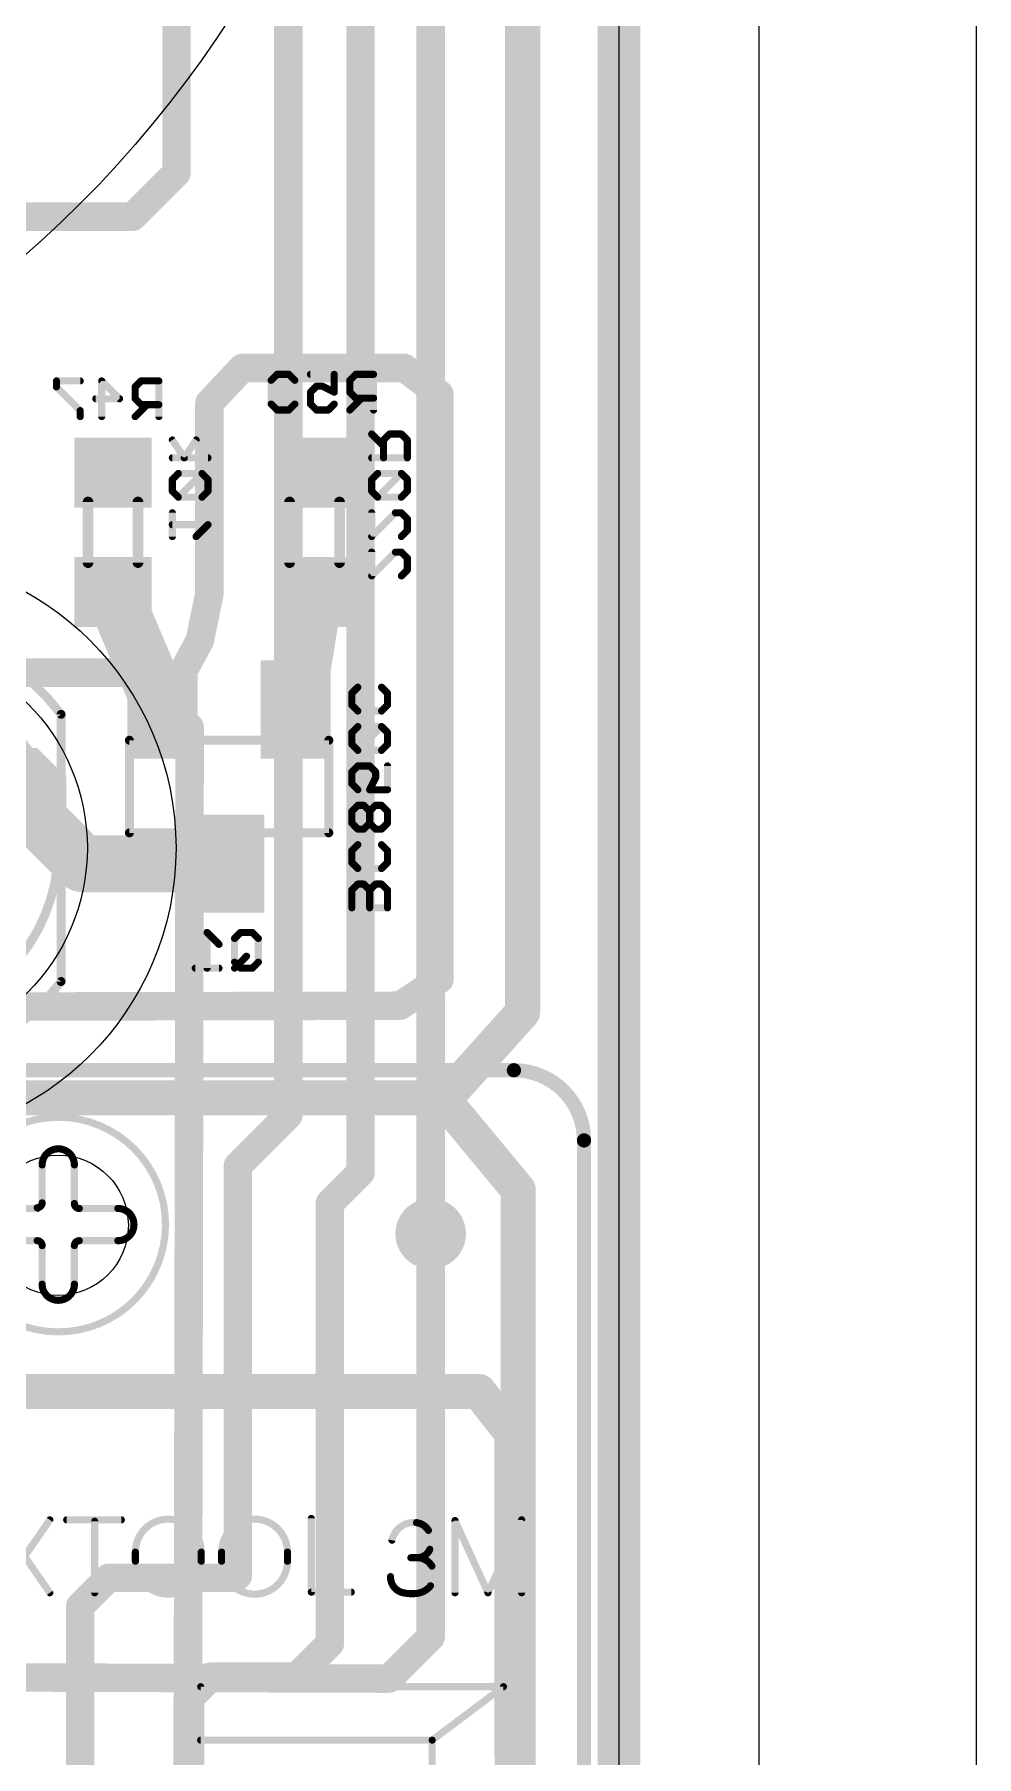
# Model space of a CAD drawing. Header units: inches. Extents: x -5 to 142, y -3 to 122.
# Drawn here: x 128.66 to 142.1, y 60.55 to 85.1 of the extents above; entities that cross this region are included whole.
import ezdxf

# ---------------------------------------------------------------- set-up
doc = ezdxf.new("R2010")
doc.units = ezdxf.units.IN
doc.header["$MEASUREMENT"] = 0
for name, color, linetype in [('1', 22, 'Continuous'), ('15', 22, 'Continuous'), ('16', 175, 'Continuous'), ('17', 82, 'Continuous'), ('18', 82, 'Continuous'), ('2', 175, 'Continuous'), ('20', 7, 'Continuous'), ('21', 253, 'Continuous'), ('22', 253, 'Continuous'), ('26', 253, 'Continuous'), ('28', 253, 'Continuous'), ('51', 253, 'Continuous'), ('52', 253, 'Continuous')]:
    doc.layers.add(name, color=color, linetype=linetype)

# ---------------------------------------------------------------- blocks, each defined once
blk = doc.blocks.new('OCTAGONP')
at = {"const_width": 0.5}
blk.add_lwpolyline([(-0.25, -0.1036), (-0.25, 0.1036), (-0.1036, 0.25), (0.1036, 0.25), (0.25, 0.1036), (0.25, -0.1036), (0.1036, -0.25), (-0.1036, -0.25), (-0.25, -0.1036), (-0.25, 0.1036)], dxfattribs=at)
blk = doc.blocks.new('ROUNDP')
at = {"const_width": 0.5}
blk.add_lwpolyline([(0, -0.25, 1), (0, 0.25, 1), (0, -0.25)], format="xyb", dxfattribs=at)
blk = doc.blocks.new('RECT')
blk.add_solid([(-0.5, -0.5), (0.5, -0.5), (-0.5, 0.5), (0.5, 0.5)])
blk = doc.blocks.new('ROUNDV')
at = {"const_width": 0.5}
blk.add_lwpolyline([(0, -0.25, 1), (0, 0.25, 1), (0, -0.25)], format="xyb", dxfattribs=at)

msp = doc.modelspace()

# ---------------------------------------------------------------- linework, layer by layer
for points in [[(-3.1, -3.1), (142.1, -3.1), (142.1, 118.1), (-3.1, 118.1)], [(0, 0), (139, 0), (139, 115), (0, 115)], [(137, 106.5), (128, 106.5), (128, 85.5), (109.5, 85.5), (109.5, 80.5), (2, 80.5), (2, 34.5), (127, 34.5), (127, 9.5), (137, 9.5), (137, 34.5), (137, 80.5), (137, 85.5)]]:
    msp.add_lwpolyline(points, close=True)
for centre, radius in [((118, 94), 16), ((126.5, 73.5), 4.18), ((126.5, 73.5), 2.915)]:
    msp.add_circle(centre, radius)
at = {"layer": '1'}
for points, const_width in [([(137, 106.5), (137, 9.5)], 0.4064), ([(135.625, 71.1562), (135.625, 96.25)], 0.5), ([(134.5, 69.9062), (135.625, 71.1562)], 0.5), ([(123.8125, 69.9375), (134.5, 69.9375)], 0.5), ([(134.5, 69.9375), (134.5, 69.9062)], 0.5), ([(135.5625, 68.625), (134.5, 69.9062)], 0.5), ([(135.5625, 24.4688), (135.5625, 68.625)], 0.5), ([(134.3125, 62.25), (134.3125, 68)], 0.4064), ([(133.7188, 61.6562), (134.3125, 62.25)], 0.4064), ([(123.5312, 61.6875), (133.7188, 61.6562)], 0.4064)]:
    msp.add_lwpolyline(points, dxfattribs=dict(at, const_width=const_width))
for points, const_width in [([(135.5, 71.1562, 1), (135.75, 71.1562)], 0.25), ([(135.7179, 71.0726, 1), (135.5321, 71.2399)], 0.25), ([(134.625, 69.9375, 1), (134.375, 69.9375)], 0.25), ([(134.5962, 69.986, 1), (134.4038, 69.8265)], 0.25), ([(134.4071, 69.9899, 1), (134.5929, 69.8226)], 0.25), ([(134.375, 69.9062, 1), (134.625, 69.9062)], 0.25), ([(134.5, 69.8125, 1), (134.5, 70.0625)], 0.25), ([(135.6875, 68.625, 1), (135.4375, 68.625)], 0.25), ([(135.4663, 68.5452, 1), (135.6587, 68.7048)], 0.25), ([(134.4141, 68, 1), (134.2109, 68)], 0.2032), ([(134.3843, 62.1782, 1), (134.2407, 62.3218)], 0.2032), ([(134.2109, 62.25, 1), (134.4141, 62.25)], 0.2032), ([(133.6469, 61.7281, 1), (133.7906, 61.5844)], 0.2032), ([(133.7184, 61.5547, 1), (133.7191, 61.7578)], 0.2032)]:
    msp.add_lwpolyline(points, format="xyb", dxfattribs=dict(at, const_width=const_width))
at = {"layer": '15'}
for points, const_width in [([(137, 9.5), (137, 106.5)], 0.6096), ([(134.3125, 68), (134.3125, 94.7188)], 0.4064), ([(133.3125, 92.6875), (133.3125, 68.875)], 0.4064), ([(132.2812, 90.9062), (132.2812, 69.6875)], 0.4064), ([(130.6875, 83.125), (130.6875, 89.25)], 0.4064), ([(130.0625, 82.5), (130.6875, 83.125)], 0.4064), ([(127.625, 82.5), (130.0625, 82.5)], 0.4064), ([(132.2812, 69.6875), (131.5625, 68.9688)], 0.4064), ([(131.5625, 68.9688), (131.5625, 63.125)], 0.4064), ([(133.3125, 68.875), (132.875, 68.4375)], 0.4064), ([(132.875, 68.4375), (132.875, 62.1562)], 0.4064), ([(129.7188, 63.0938), (129.3125, 62.6875)], 0.4064), ([(131.5312, 63.0938), (129.7188, 63.0938)], 0.4064), ([(131.5625, 63.125), (131.5312, 63.0938)], 0.4064), ([(129.3125, 62.6875), (129.3125, 41.0312)], 0.4064), ([(132.875, 62.1562), (132.4062, 61.6875)], 0.4064), ([(131.1875, 61.6875), (130.8438, 61.3438)], 0.4064), ([(132.4062, 61.6875), (131.1875, 61.6875)], 0.4064), ([(130.8438, 61.3438), (130.8438, 40.875)], 0.4064)]:
    msp.add_lwpolyline(points, dxfattribs=dict(at, const_width=const_width))
at = {"layer": '15', "const_width": 0.2032}
for points in [[(130.7593, 83.0532, 1), (130.6157, 83.1968)], [(130.5859, 83.125, 1), (130.7891, 83.125)], [(129.9907, 82.5718, 1), (130.1343, 82.4282)], [(130.0625, 82.3984, 1), (130.0625, 82.6016)], [(132.1797, 69.6875, 1), (132.3828, 69.6875)], [(132.3531, 69.6157, 1), (132.2094, 69.7593)], [(131.6641, 68.9688, 1), (131.4609, 68.9688)], [(131.4907, 69.0406, 1), (131.6343, 68.8969)], [(133.3843, 68.8032, 1), (133.2407, 68.9468)], [(133.2109, 68.875, 1), (133.4141, 68.875)], [(132.9766, 68.4375, 1), (132.7734, 68.4375)], [(132.8032, 68.5093, 1), (132.9468, 68.3657)], [(134.2109, 68, 1), (134.4141, 68)], [(129.7188, 63.1954, 1), (129.7188, 62.9921)], [(129.7906, 63.0219, 1), (129.6469, 63.1656)], [(131.4594, 63.1656, 1), (131.6031, 63.0219)], [(131.4609, 63.125, 1), (131.6641, 63.125)], [(131.6343, 63.0532, 1), (131.4907, 63.1968)], [(131.5312, 62.9921, 1), (131.5312, 63.1954)], [(129.4141, 62.6875, 1), (129.2109, 62.6875)], [(129.2407, 62.7593, 1), (129.3843, 62.6157)], [(132.7734, 62.1562, 1), (132.9766, 62.1562)], [(132.9468, 62.0844, 1), (132.8032, 62.2281)], [(131.1875, 61.7891, 1), (131.1875, 61.5859)], [(131.2593, 61.6157, 1), (131.1157, 61.7593)], [(132.4062, 61.5859, 1), (132.4062, 61.7891)], [(132.3344, 61.7593, 1), (132.4781, 61.6157)], [(130.7719, 61.4156, 1), (130.9156, 61.2719)], [(130.9453, 61.3438, 1), (130.7422, 61.3438)]]:
    msp.add_lwpolyline(points, format="xyb", dxfattribs=at)
at = {"layer": '16'}
for points, const_width in [([(137, 106.5), (137, 9.5)], 0.4064), ([(131.1562, 79.8438), (131.625, 80.3438)], 0.4064), ([(131.625, 80.3438), (133.9375, 80.3438)], 0.4064), ([(133.9375, 80.3438), (134.4375, 79.9688)], 0.4064), ([(131.1562, 77.125), (131.1562, 79.8438)], 0.4064), ([(134.4375, 79.9688), (134.4375, 71.625)], 0.4064), ([(129.7812, 77.15), (130.4875, 75.475)], 0.8128), ([(132.6562, 77.15), (132.3875, 75.475)], 0.8128), ([(131.0188, 76.4563), (131.1562, 77.125)], 0.4064), ([(130.4875, 75.475), (131.0188, 76.4563)], 0.4064), ([(128.405, 74.2144), (129.3444, 73.275)], 0.8128), ([(129.3444, 73.275), (131.4375, 73.275)], 0.8128), ([(134.4375, 71.625), (133.875, 71.25)], 0.4064), ([(133.875, 71.25), (119.0312, 71.2188)], 0.4064), ([(127.8125, 65.75), (135, 65.75)], 0.5), ([(135, 65.75), (135.4688, 65.1562)], 0.5), ([(135.4688, 65.1562), (135.5, 31.7188)], 0.5)]:
    msp.add_lwpolyline(points, dxfattribs=dict(at, const_width=const_width))
for points, const_width in [([(131.625, 80.4453, 1), (131.625, 80.2422)], 0.2032), ([(131.6991, 80.2743, 1), (131.5509, 80.4132)], 0.2032), ([(133.9985, 80.425, 1), (133.8765, 80.2625)], 0.2032), ([(133.9375, 80.2422, 1), (133.9375, 80.4453)], 0.2032), ([(131.2578, 79.8438, 1), (131.0547, 79.8438)], 0.2032), ([(134.5391, 79.9688, 1), (134.3359, 79.9688)], 0.2032), ([(134.3765, 79.8875, 1), (134.4985, 80.05)], 0.2032), ([(131.0821, 79.9132, 1), (131.2304, 79.7743)], 0.2032), ([(129.9685, 77.2289, 1), (129.594, 77.0711)], 0.4064), ([(132.8569, 77.1178, 1), (132.4556, 77.1822)], 0.4064), ([(131.0547, 77.125, 1), (131.2578, 77.125)], 0.2032), ([(131.2558, 77.1045, 1), (131.0567, 77.1455)], 0.2032), ([(131.1081, 76.4079, 1), (130.9294, 76.5046)], 0.2032), ([(130.9192, 76.4767, 1), (131.1183, 76.4358)], 0.2032), ([(130.3003, 75.3961, 1), (130.6747, 75.5539)], 0.4064), ([(130.3982, 75.5234, 1), (130.5768, 75.4266)], 0.2032), ([(132.1869, 75.5072, 1), (132.5881, 75.4428)], 0.4064), ([(128.5487, 74.3581, 1), (128.2613, 74.0707)], 0.4064), ([(129.3444, 73.4782, 1), (129.3444, 73.0718)], 0.4064), ([(131.4375, 73.0718, 1), (131.4375, 73.4782)], 0.4064), ([(129.2007, 73.1313, 1), (129.4881, 73.4187)], 0.4064), ([(134.3359, 71.625, 1), (134.5391, 71.625)], 0.2032), ([(134.4939, 71.5405, 1), (134.3811, 71.7095)], 0.2032), ([(133.8752, 71.1484, 1), (133.8748, 71.3516)], 0.2032), ([(133.8186, 71.3345, 1), (133.9314, 71.1655)], 0.2032), ([(135.0981, 65.8275, 1), (134.9019, 65.6725)], 0.25), ([(135, 65.625, 1), (135, 65.875)], 0.25), ([(135.5937, 65.1564, 1), (135.3438, 65.1561)], 0.25), ([(135.3706, 65.0788, 1), (135.5669, 65.2337)], 0.25)]:
    msp.add_lwpolyline(points, format="xyb", dxfattribs=dict(at, const_width=const_width))
at = {"layer": '2'}
for points, const_width in [([(137, 106.5), (137, 9.5)], 0.6096), ([(115.0938, 76), (130.0312, 76)], 0.4064), ([(130.0312, 76), (130.875, 75.2188)], 0.4064), ([(130.875, 75.2188), (130.8125, 41)], 0.4064)]:
    msp.add_lwpolyline(points, dxfattribs=dict(at, const_width=const_width))
at = {"layer": '2', "const_width": 0.2032}
for points in [[(130.1003, 76.0746, 1), (129.9622, 75.9254)], [(130.0312, 75.8984, 1), (130.0312, 76.1016)], [(130.9766, 75.2186, 1), (130.7734, 75.2189)], [(130.806, 75.1442, 1), (130.944, 75.2933)]]:
    msp.add_lwpolyline(points, format="xyb", dxfattribs=at)
at = {"layer": '20'}
msp.add_line((137, 9.5), (137, 106.5), dxfattribs=at)
msp.add_circle((129, 68.12), 1, dxfattribs=at)
at = {"layer": '21'}
for points, const_width in [([(122.5, 70.33), (135.5, 70.33)], 0.2032), ([(136.5, 69.33), (136.5, 35.99)], 0.2032), ([(128.77, 68.44), (128.77, 68.98)], 0.1016), ([(129.23, 68.98), (129.23, 68.43)], 0.1016), ([(128.15, 68.36), (128.7, 68.36)], 0.1016), ([(129.31, 68.36), (129.85, 68.36)], 0.1016), ([(128.69, 67.9), (128.15, 67.9)], 0.1016), ([(128.77, 67.28), (128.77, 67.83)], 0.1016), ([(129.23, 67.82), (129.23, 67.28)], 0.1016), ([(129.85, 67.9), (129.3, 67.9)], 0.1016), ([(128.16, 63.92), (128.88, 62.88)], 0.1016), ([(128.88, 63.92), (128.16, 62.88)], 0.1016), ([(129.12, 63.92), (129.9, 63.92)], 0.1016), ([(129.52, 63.9), (129.52, 62.88)], 0.1016), ([(132.61, 63.94), (132.61, 62.89)], 0.1016), ([(134.66, 62.88), (134.66, 63.91)], 0.1016), ([(134.66, 63.91), (135.13, 62.88)], 0.1016), ([(135.13, 62.88), (135.61, 63.92)], 0.1016), ([(135.61, 63.92), (135.61, 62.88)], 0.1016), ([(130.1, 63.46), (130.1, 63.33)], 0.1016), ([(131.04, 63.46), (131.04, 63.33)], 0.1016), ([(131.33, 63.46), (131.33, 63.33)], 0.1016), ([(132.27, 63.46), (132.27, 63.33)], 0.1016), ([(134.03, 63.38), (134.12, 63.38)], 0.1016), ([(132.61, 62.89), (133.18, 62.89)], 0.1016), ([(131.032, 40.459), (131.032, 61.541)], 0.1016), ([(131.032, 61.541), (135.35, 61.541)], 0.1016), ([(134.334, 60.779), (135.35, 61.541)], 0.1016), ([(135.35, 61.541), (135.35, 40.459)], 0.1016), ([(134.334, 41.221), (134.334, 60.779)], 0.1016)]:
    msp.add_lwpolyline(points, dxfattribs=dict(at, const_width=const_width))
for points, const_width in [([(136.5, 69.33, 0.4142), (135.5, 70.33)], 0.2032), ([(135.5, 70.3808, 1), (135.5, 70.2792)], 0.1016), ([(135.5, 70.2792, 1), (135.5, 70.3808)], 0.1016), ([(129, 66.6, 1), (129, 69.66, 1), (129, 66.6)], 0.1016), ([(129, 69.21, 0.4142), (128.77, 68.98)], 0.1016), ([(129.23, 68.98, 0.4142), (129, 69.21)], 0.1016), ([(129, 69.2354, 1), (129, 69.1846)], 0.0508), ([(129, 69.1846, 1), (129, 69.2354)], 0.0508), ([(136.5508, 69.33, 1), (136.4492, 69.33)], 0.1016), ([(136.4492, 69.33, 1), (136.5508, 69.33)], 0.1016), ([(128.7954, 68.98, 1), (128.7446, 68.98)], 0.0508), ([(128.7446, 68.98, 1), (128.7954, 68.98)], 0.0508), ([(129.2554, 68.98, 1), (129.2046, 68.98)], 0.0508), ([(129.2046, 68.98, 1), (129.2554, 68.98)], 0.0508), ([(128.7, 68.37, 0.4142), (128.77, 68.44)], 0.1016), ([(128.7, 68.3954, 1), (128.7, 68.3446)], 0.0508), ([(128.7, 68.3346, 1), (128.7, 68.3854)], 0.0508), ([(128.7954, 68.44, 1), (128.7446, 68.44)], 0.0508), ([(128.7446, 68.44, 1), (128.7954, 68.44)], 0.0508), ([(129.23, 68.43, 0.4142), (129.3, 68.36)], 0.1016), ([(129.2554, 68.43, 1), (129.2046, 68.43)], 0.0508), ([(129.2046, 68.43, 1), (129.2554, 68.43)], 0.0508), ([(129.31, 68.3854, 1), (129.31, 68.3346)], 0.0508), ([(129.3, 68.3346, 1), (129.3, 68.3854)], 0.0508), ([(130.08, 68.13, 0.4142), (129.85, 68.36)], 0.1016), ([(129.85, 68.3854, 1), (129.85, 68.3346)], 0.0508), ([(129.85, 68.3346, 1), (129.85, 68.3854)], 0.0508), ([(129.85, 67.9, 0.4142), (130.08, 68.13)], 0.1016), ([(130.1054, 68.13, 1), (130.0546, 68.13)], 0.0508), ([(130.0546, 68.13, 1), (130.1054, 68.13)], 0.0508), ([(128.77, 67.83, 0.4142), (128.7, 67.9)], 0.1016), ([(128.7, 67.9254, 1), (128.7, 67.8746)], 0.0508), ([(128.69, 67.8746, 1), (128.69, 67.9254)], 0.0508), ([(128.7954, 67.83, 1), (128.7446, 67.83)], 0.0508), ([(128.7446, 67.83, 1), (128.7954, 67.83)], 0.0508), ([(129.3, 67.9, 0.4142), (129.23, 67.83)], 0.1016), ([(129.2554, 67.82, 1), (129.2046, 67.82)], 0.0508), ([(129.2046, 67.83, 1), (129.2554, 67.83)], 0.0508), ([(129.3, 67.9254, 1), (129.3, 67.8746)], 0.0508), ([(129.3, 67.8746, 1), (129.3, 67.9254)], 0.0508), ([(129.85, 67.9254, 1), (129.85, 67.8746)], 0.0508), ([(129.85, 67.8746, 1), (129.85, 67.9254)], 0.0508), ([(128.77, 67.28, 0.4142), (129, 67.05)], 0.1016), ([(128.7954, 67.28, 1), (128.7446, 67.28)], 0.0508), ([(128.7446, 67.28, 1), (128.7954, 67.28)], 0.0508), ([(129, 67.05, 0.4142), (129.23, 67.28)], 0.1016), ([(129.2554, 67.28, 1), (129.2046, 67.28)], 0.0508), ([(129.2046, 67.28, 1), (129.2554, 67.28)], 0.0508), ([(129, 67.0754, 1), (129, 67.0246)], 0.0508), ([(129, 67.0246, 1), (129, 67.0754)], 0.0508), ([(128.9009, 63.9055, 1), (128.8591, 63.9345)], 0.0508), ([(129.12, 63.9454, 1), (129.12, 63.8946)], 0.0508), ([(129.5454, 63.9, 1), (129.4946, 63.9)], 0.0508), ([(129.9, 63.8946, 1), (129.9, 63.9454)], 0.0508), ([(131.04, 63.46, 1), (130.1, 63.46)], 0.1016), ([(132.27, 63.46, 1), (131.33, 63.46)], 0.1016), ([(132.6354, 63.94, 1), (132.5846, 63.94)], 0.0508), ([(134.11, 63.88, 0.3884), (133.76, 63.63)], 0.1016), ([(134.28, 63.77, 0.2308), (134.11, 63.88)], 0.1016), ([(134.1131, 63.9052, 1), (134.1069, 63.8548)], 0.0508), ([(134.1069, 63.8548, 1), (134.1131, 63.9052)], 0.0508), ([(134.6854, 63.91, 1), (134.6346, 63.91)], 0.0508), ([(134.6831, 63.9205, 1), (134.6369, 63.8995)], 0.0508), ([(135.6354, 63.92, 1), (135.5846, 63.92)], 0.0508), ([(135.6331, 63.9094, 1), (135.5869, 63.9306)], 0.0508), ([(133.7352, 63.6353, 1), (133.7848, 63.6247)], 0.0508), ([(134.3, 63.5, 0.2382), (134.28, 63.77)], 0.1016), ([(134.3018, 63.7831, 1), (134.2582, 63.7569)], 0.0508), ([(134.2583, 63.7569, 1), (134.3017, 63.7831)], 0.0508), ([(130.1254, 63.46, 1), (130.0746, 63.46)], 0.0508), ([(130.0746, 63.46, 1), (130.1254, 63.46)], 0.0508), ([(130.1, 63.33, 1), (131.04, 63.33)], 0.1016), ([(130.1254, 63.33, 1), (130.0746, 63.33)], 0.0508), ([(130.0746, 63.33, 1), (130.1254, 63.33)], 0.0508), ([(131.0654, 63.46, 1), (131.0146, 63.46)], 0.0508), ([(131.0146, 63.46, 1), (131.0654, 63.46)], 0.0508), ([(131.0654, 63.33, 1), (131.0146, 63.33)], 0.0508), ([(131.0146, 63.33, 1), (131.0654, 63.33)], 0.0508), ([(131.3554, 63.46, 1), (131.3046, 63.46)], 0.0508), ([(131.3046, 63.46, 1), (131.3554, 63.46)], 0.0508), ([(131.33, 63.33, 1), (132.27, 63.33)], 0.1016), ([(131.3554, 63.33, 1), (131.3046, 63.33)], 0.0508), ([(131.3046, 63.33, 1), (131.3554, 63.33)], 0.0508), ([(132.2954, 63.46, 1), (132.2446, 63.46)], 0.0508), ([(132.2446, 63.46, 1), (132.2954, 63.46)], 0.0508), ([(132.2954, 63.33, 1), (132.2446, 63.33)], 0.0508), ([(132.2446, 63.33, 1), (132.2954, 63.33)], 0.0508), ([(134.03, 63.4054, 1), (134.03, 63.3546)], 0.0508), ([(134.12, 63.38, 0.3028), (134.3, 63.5)], 0.1016), ([(134.33, 63.26, 0.2656), (134.12, 63.38)], 0.1016), ([(134.12, 63.4054, 1), (134.12, 63.3546)], 0.0508), ([(134.12, 63.4054, 1), (134.12, 63.3546)], 0.0508), ([(134.12, 63.3546, 1), (134.12, 63.4054)], 0.0508), ([(134.2765, 63.5097, 1), (134.3235, 63.4903)], 0.0508), ([(134.3234, 63.4902, 1), (134.2766, 63.5098)], 0.0508), ([(133.74, 63.11, 0.3608), (133.92, 62.88)], 0.1016), ([(133.7654, 63.1093, 1), (133.7146, 63.1107)], 0.0508), ([(134.31, 62.98, 0.3114), (134.33, 63.26)], 0.1016), ([(134.3519, 63.2729, 1), (134.3081, 63.2471)], 0.0508), ([(134.3081, 63.2471, 1), (134.3519, 63.2729)], 0.0508), ([(128.8591, 62.8655, 1), (128.9009, 62.8945)], 0.0508), ([(129.4946, 62.88, 1), (129.5454, 62.88)], 0.0508), ([(132.61, 62.9154, 1), (132.61, 62.8646)], 0.0508), ([(132.5846, 62.89, 1), (132.6354, 62.89)], 0.0508), ([(133.18, 62.8646, 1), (133.18, 62.9154)], 0.0508), ([(133.92, 62.88, 0.0813), (134.11, 62.87)], 0.1016), ([(133.9254, 62.9048, 1), (133.9146, 62.8552)], 0.0508), ([(133.9146, 62.8552, 1), (133.9254, 62.9048)], 0.0508), ([(134.11, 62.87, 0.1992), (134.31, 62.98)], 0.1016), ([(134.1072, 62.8952, 1), (134.1128, 62.8448)], 0.0508), ([(134.1128, 62.8448, 1), (134.1072, 62.8952)], 0.0508), ([(134.2902, 62.9959, 1), (134.3298, 62.9641)], 0.0508), ([(134.3298, 62.9641, 1), (134.2902, 62.9959)], 0.0508), ([(134.6346, 62.88, 1), (134.6854, 62.88)], 0.0508), ([(135.1069, 62.8906, 1), (135.1531, 62.8694)], 0.0508), ([(135.1069, 62.8695, 1), (135.1531, 62.8905)], 0.0508), ([(135.5846, 62.88, 1), (135.6354, 62.88)], 0.0508), ([(131.0574, 61.541, 1), (131.0066, 61.541)], 0.0508), ([(131.032, 61.5664, 1), (131.032, 61.5156)], 0.0508), ([(135.3754, 61.541, 1), (135.3246, 61.541)], 0.0508), ([(135.3652, 61.5207, 1), (135.3348, 61.5613)], 0.0508), ([(135.35, 61.5156, 1), (135.35, 61.5664)], 0.0508), ([(134.3594, 60.779, 1), (134.3086, 60.779)], 0.0508), ([(134.3188, 60.7993, 1), (134.3492, 60.7587)], 0.0508)]:
    msp.add_lwpolyline(points, format="xyb", dxfattribs=dict(at, const_width=const_width))
at = {"layer": '22'}
for points, const_width in [([(129.04, 75.405, 3), (129.04, 71.595)], 0.127), ([(126.5, 71, 1), (126.5, 76, 1), (126.5, 71)], 0.127), ([(129.0718, 75.405, 1), (129.0083, 75.405)], 0.0635), ([(129.0146, 75.386, 1), (129.0654, 75.424)], 0.0635), ([(129.0083, 71.595, 1), (129.0718, 71.595)], 0.0635), ([(129.0654, 71.576, 1), (129.0146, 71.614)], 0.0635)]:
    msp.add_lwpolyline(points, format="xyb", dxfattribs=dict(at, const_width=const_width))
at = {"layer": '22', "const_width": 0.127}
msp.add_lwpolyline([(129.04, 75.405), (129.04, 71.595)], dxfattribs=at)
at = {"layer": '26', "const_width": 0.1016}
for points in [[(132.1213, 80.2521), (132.0366, 80.1674)], [(132.2908, 80.2521), (132.1213, 80.2521)], [(132.3755, 80.1674), (132.2908, 80.2521)], [(132.5979, 80.2521), (132.9368, 80.2521)], [(132.9368, 80.2521), (132.9368, 79.9979)], [(133.2439, 80.2521), (133.1592, 80.1674)], [(133.4981, 80.2521), (133.2439, 80.2521)], [(133.4981, 79.7437), (133.4981, 80.2521)], [(129.313, 80.1584), (128.9741, 80.1584)], [(128.9741, 80.1584), (128.9741, 80.0736)], [(128.9741, 80.0736), (129.313, 79.7347)], [(129.6201, 79.65), (129.6201, 80.1584)], [(129.6201, 80.1584), (129.8743, 79.9042)], [(130.1814, 80.1584), (130.0967, 80.0736)], [(130.0967, 80.0736), (130.0967, 79.9042)], [(130.4356, 80.1584), (130.1814, 80.1584)], [(130.4356, 79.65), (130.4356, 80.1584)], [(132.0366, 80.1674), (132.0366, 79.8284)], [(132.3755, 79.8284), (132.0366, 80.1674)], [(132.3755, 79.8284), (132.3755, 80.1674)], [(132.6826, 80.0827), (132.5979, 79.9979)], [(132.5979, 79.9979), (132.5979, 79.8284)], [(132.7673, 80.0827), (132.6826, 80.0827)], [(132.9368, 79.9979), (132.7673, 80.0827)], [(133.1592, 80.1674), (133.1592, 79.9979)], [(133.1592, 79.9979), (133.2439, 79.9132)], [(129.8743, 79.9042), (129.5354, 79.9042)], [(130.0967, 79.9042), (130.1814, 79.8194)], [(130.2662, 79.8194), (130.0967, 79.65)], [(130.1814, 79.8194), (130.4356, 79.8194)], [(132.0366, 79.8284), (132.1213, 79.7437)], [(132.2908, 79.7437), (132.3755, 79.8284)], [(132.5979, 79.8284), (132.6826, 79.7437)], [(132.8521, 79.7437), (132.9368, 79.8284)], [(133.3287, 79.9132), (133.1592, 79.7437)], [(133.2439, 79.9132), (133.4981, 79.9132)], [(129.313, 79.7347), (129.313, 79.65)], [(132.1213, 79.7437), (132.2908, 79.7437)], [(132.6826, 79.7437), (132.8521, 79.7437)], [(131.293, 72.1252), (131.1235, 72.2946)], [(131.1235, 72.2946), (131.1235, 71.7862)], [(131.6001, 72.2946), (131.5154, 72.2099)], [(131.5154, 72.2099), (131.5154, 71.8709)], [(131.7696, 72.2946), (131.6001, 72.2946)], [(131.8543, 72.2099), (131.7696, 72.2946)], [(131.8543, 71.8709), (131.8543, 72.2099)], [(131.6848, 71.9557), (131.5154, 71.7862)], [(131.293, 71.7862), (130.9541, 71.7862)], [(131.5154, 71.8709), (131.6001, 71.7862)], [(131.6001, 71.7862), (131.7696, 71.7862)], [(131.7696, 71.7862), (131.8543, 71.8709)]]:
    msp.add_lwpolyline(points, dxfattribs=at)
at = {"layer": '26', "const_width": 0.0508}
for points in [[(132.1213, 80.2775, 1), (132.1213, 80.2267)], [(132.1393, 80.2342, 1), (132.1033, 80.2701)], [(132.3087, 80.2701, 1), (132.2728, 80.2342)], [(132.2908, 80.2267, 1), (132.2908, 80.2775)], [(132.5979, 80.2775, 1), (132.5979, 80.2267)], [(132.9622, 80.2521, 1), (132.9114, 80.2521)], [(132.9368, 80.2267, 1), (132.9368, 80.2775)], [(133.2439, 80.2775, 1), (133.2439, 80.2267)], [(133.2619, 80.2342, 1), (133.226, 80.2701)], [(133.5235, 80.2521, 1), (133.4727, 80.2521)], [(133.4981, 80.2267, 1), (133.4981, 80.2775)], [(128.9741, 80.1838, 1), (128.9741, 80.133)], [(128.9995, 80.1584, 1), (128.9487, 80.1584)], [(128.992, 80.0916, 1), (128.9561, 80.0557)], [(128.9487, 80.0736, 1), (128.9995, 80.0736)], [(129.313, 80.133, 1), (129.313, 80.1838)], [(129.6455, 80.1584, 1), (129.5947, 80.1584)], [(129.6381, 80.1763, 1), (129.6021, 80.1404)], [(130.1221, 80.0736, 1), (130.0713, 80.0736)], [(130.0787, 80.0916, 1), (130.1146, 80.0557)], [(130.1814, 80.1838, 1), (130.1814, 80.133)], [(130.1994, 80.1404, 1), (130.1635, 80.1763)], [(130.461, 80.1584, 1), (130.4102, 80.1584)], [(130.4356, 80.133, 1), (130.4356, 80.1838)], [(132.0545, 80.1854, 1), (132.0186, 80.1494)], [(132.0186, 80.1854, 1), (132.0545, 80.1494)], [(132.062, 80.1674, 1), (132.0112, 80.1674)], [(132.4009, 80.1674, 1), (132.3501, 80.1674)], [(132.3576, 80.1494, 1), (132.3935, 80.1854)], [(132.6233, 79.9979, 1), (132.5725, 79.9979)], [(132.6826, 80.1081, 1), (132.6826, 80.0573)], [(132.7006, 80.0647, 1), (132.6646, 80.1006)], [(132.7787, 80.1054, 1), (132.756, 80.0599)], [(132.7673, 80.0573, 1), (132.7673, 80.1081)], [(132.9255, 79.9752, 1), (132.9482, 80.0206)], [(133.1412, 80.1854, 1), (133.1771, 80.1494)], [(133.1846, 80.1674, 1), (133.1338, 80.1674)], [(133.1771, 80.0159, 1), (133.1412, 79.98)], [(129.5354, 79.9296, 1), (129.5354, 79.8788)], [(129.8564, 79.8862, 1), (129.8923, 79.9221)], [(129.8743, 79.8788, 1), (129.8743, 79.9296)], [(130.1146, 79.9221, 1), (130.0787, 79.8862)], [(130.0713, 79.9042, 1), (130.1221, 79.9042)], [(130.1814, 79.8448, 1), (130.1814, 79.794)], [(130.1635, 79.8015, 1), (130.1994, 79.8374)], [(130.2841, 79.8015, 1), (130.2482, 79.8374)], [(130.4356, 79.794, 1), (130.4356, 79.8448)], [(132.0545, 79.8464, 1), (132.0186, 79.8105)], [(132.0112, 79.8284, 1), (132.062, 79.8284)], [(132.3501, 79.8284, 1), (132.4009, 79.8284)], [(132.3935, 79.8105, 1), (132.3576, 79.8464)], [(132.3576, 79.8105, 1), (132.3935, 79.8464)], [(132.5799, 80.0159, 1), (132.6158, 79.98)], [(132.6158, 79.8464, 1), (132.5799, 79.8105)], [(132.5725, 79.8284, 1), (132.6233, 79.8284)], [(132.9114, 79.9979, 1), (132.9622, 79.9979)], [(132.9548, 79.8105, 1), (132.9189, 79.8464)], [(133.1338, 79.9979, 1), (133.1846, 79.9979)], [(133.2439, 79.9386, 1), (133.2439, 79.8878)], [(133.226, 79.8952, 1), (133.2619, 79.9311)], [(133.3466, 79.8952, 1), (133.3107, 79.9311)], [(133.4981, 79.8878, 1), (133.4981, 79.9386)], [(129.3384, 79.7347, 1), (129.2876, 79.7347)], [(129.2876, 79.65, 1), (129.3384, 79.65)], [(129.2951, 79.7167, 1), (129.331, 79.7526)], [(129.5947, 79.65, 1), (129.6455, 79.65)], [(130.0787, 79.6679, 1), (130.1146, 79.632)], [(130.4102, 79.65, 1), (130.461, 79.65)], [(132.1213, 79.7691, 1), (132.1213, 79.7183)], [(132.1033, 79.7257, 1), (132.1393, 79.7617)], [(132.2728, 79.7617, 1), (132.3087, 79.7257)], [(132.2908, 79.7183, 1), (132.2908, 79.7691)], [(132.6826, 79.7691, 1), (132.6826, 79.7183)], [(132.6646, 79.7257, 1), (132.7006, 79.7617)], [(132.8341, 79.7617, 1), (132.87, 79.7257)], [(132.8521, 79.7183, 1), (132.8521, 79.7691)], [(133.1412, 79.7617, 1), (133.1771, 79.7257)], [(133.4727, 79.7437, 1), (133.5235, 79.7437)], [(131.1489, 72.2946, 1), (131.0981, 72.2946)], [(131.1415, 72.3126, 1), (131.1056, 72.2767)], [(131.4974, 72.2279, 1), (131.5333, 72.1919)], [(131.5408, 72.2099, 1), (131.49, 72.2099)], [(131.6001, 72.32, 1), (131.6001, 72.2692)], [(131.6181, 72.2767, 1), (131.5821, 72.3126)], [(131.7875, 72.3126, 1), (131.7516, 72.2767)], [(131.7696, 72.2692, 1), (131.7696, 72.32)], [(131.8797, 72.2099, 1), (131.8289, 72.2099)], [(131.8364, 72.1919, 1), (131.8723, 72.2279)], [(131.2751, 72.1072, 1), (131.311, 72.1431)], [(131.7028, 71.9377, 1), (131.6669, 71.9736)], [(130.9541, 71.8116, 1), (130.9541, 71.7608)], [(131.0981, 71.7862, 1), (131.1489, 71.7862)], [(131.293, 71.7608, 1), (131.293, 71.8116)], [(131.4974, 71.8042, 1), (131.5333, 71.7682)], [(131.5333, 71.8889, 1), (131.4974, 71.853)], [(131.49, 71.8709, 1), (131.5408, 71.8709)], [(131.6001, 71.8116, 1), (131.6001, 71.7608)], [(131.5821, 71.7682, 1), (131.6181, 71.8042)], [(131.7516, 71.8042, 1), (131.7875, 71.7682)], [(131.7696, 71.7608, 1), (131.7696, 71.8116)], [(131.8289, 71.8709, 1), (131.8797, 71.8709)], [(131.8723, 71.853, 1), (131.8364, 71.8889)]]:
    msp.add_lwpolyline(points, format="xyb", dxfattribs=at)
at = {"layer": '28', "const_width": 0.0508}
for points in [[(130.6486, 79.3301, 1), (130.6063, 79.3019)], [(130.9875, 79.3019, 1), (130.9453, 79.3301)], [(133.4892, 79.4189, 1), (133.4532, 79.383)], [(133.6227, 79.3342, 1), (133.6586, 79.2982)], [(133.6661, 79.3162, 1), (133.6153, 79.3162)], [(133.7254, 79.4263, 1), (133.7254, 79.3755)], [(133.7434, 79.383, 1), (133.7075, 79.4189)], [(133.9129, 79.4189, 1), (133.8769, 79.383)], [(133.8949, 79.3755, 1), (133.8949, 79.4263)], [(134.005, 79.3162, 1), (133.9542, 79.3162)], [(133.9617, 79.2982, 1), (133.9976, 79.3342)], [(130.6275, 79.0872, 1), (130.6275, 79.0364)], [(130.7758, 79.0759, 1), (130.8181, 79.0477)], [(130.7758, 79.0477, 1), (130.8181, 79.0759)], [(131.1359, 79.0364, 1), (131.1359, 79.0872)], [(133.4712, 79.0874, 1), (133.4712, 79.0366)], [(133.6153, 79.062, 1), (133.6661, 79.062)], [(133.6227, 79.2135, 1), (133.6586, 79.2494)], [(133.9542, 79.062, 1), (134.005, 79.062)], [(133.9796, 79.0366, 1), (133.9796, 79.0874)], [(130.7122, 78.8648, 1), (130.7122, 78.814)], [(130.7301, 78.8215, 1), (130.6942, 78.8574)], [(131.0691, 78.8574, 1), (131.0332, 78.8215)], [(131.0691, 78.8215, 1), (131.0332, 78.8574)], [(131.0511, 78.814, 1), (131.0511, 78.8648)], [(133.5559, 78.865, 1), (133.5559, 78.8142)], [(133.5739, 78.8217, 1), (133.538, 78.8576)], [(133.9129, 78.8576, 1), (133.8769, 78.8217)], [(133.9129, 78.8217, 1), (133.8769, 78.8576)], [(133.8949, 78.8142, 1), (133.8949, 78.865)], [(130.6095, 78.7727, 1), (130.6454, 78.7367)], [(130.6529, 78.7547, 1), (130.6021, 78.7547)], [(130.6454, 78.6032, 1), (130.6095, 78.5673)], [(130.6021, 78.5852, 1), (130.6529, 78.5852)], [(131.1613, 78.7547, 1), (131.1105, 78.7547)], [(131.1105, 78.5852, 1), (131.1613, 78.5852)], [(131.1179, 78.7367, 1), (131.1538, 78.7727)], [(131.1538, 78.5673, 1), (131.1179, 78.6032)], [(133.4892, 78.6034, 1), (133.4532, 78.5674)], [(133.4966, 78.7549, 1), (133.4458, 78.7549)], [(133.4532, 78.7728, 1), (133.4892, 78.7369)], [(133.4458, 78.5854, 1), (133.4966, 78.5854)], [(134.005, 78.7549, 1), (133.9542, 78.7549)], [(133.9542, 78.5854, 1), (134.005, 78.5854)], [(133.9617, 78.7369, 1), (133.9976, 78.7728)], [(133.9976, 78.5674, 1), (133.9617, 78.6034)], [(130.6529, 78.2781, 1), (130.6021, 78.2781)], [(130.7122, 78.5259, 1), (130.7122, 78.4751)], [(130.6942, 78.5184, 1), (130.7301, 78.4825)], [(130.6942, 78.4825, 1), (130.7301, 78.5184)], [(131.0332, 78.5184, 1), (131.0691, 78.4825)], [(131.0511, 78.4751, 1), (131.0511, 78.5259)], [(133.4966, 78.2783, 1), (133.4458, 78.2783)], [(133.5559, 78.5261, 1), (133.5559, 78.4753)], [(133.538, 78.5186, 1), (133.5739, 78.4827)], [(133.538, 78.4827, 1), (133.5739, 78.5186)], [(133.8102, 78.3037, 1), (133.8102, 78.2529)], [(133.8281, 78.2604, 1), (133.7922, 78.2963)], [(133.8769, 78.5186, 1), (133.9129, 78.4827)], [(133.9129, 78.2963, 1), (133.8769, 78.2604)], [(133.8949, 78.4753, 1), (133.8949, 78.5261)], [(133.8949, 78.2529, 1), (133.8949, 78.3037)], [(130.6275, 78.134, 1), (130.6275, 78.0832)], [(131.1538, 78.0907, 1), (131.1179, 78.1266)], [(131.1359, 78.0832, 1), (131.1359, 78.134)], [(134.005, 78.1936, 1), (133.9542, 78.1936)], [(133.9617, 78.1756, 1), (133.9976, 78.2115)], [(130.6021, 77.9392, 1), (130.6529, 77.9392)], [(130.9484, 77.9571, 1), (130.9844, 77.9212)], [(133.4532, 77.9573, 1), (133.4892, 77.9214)], [(133.4458, 77.9394, 1), (133.4966, 77.9394)], [(133.8769, 77.9573, 1), (133.9129, 77.9214)], [(133.9542, 78.0241, 1), (134.005, 78.0241)], [(133.9976, 78.0061, 1), (133.9617, 78.0421)], [(133.4966, 77.717, 1), (133.4458, 77.717)], [(133.8102, 77.7424, 1), (133.8102, 77.6916)], [(133.8281, 77.699, 1), (133.7922, 77.735)], [(133.9129, 77.735, 1), (133.8769, 77.699)], [(133.8949, 77.6916, 1), (133.8949, 77.7424)], [(134.005, 77.6323, 1), (133.9542, 77.6323)], [(133.9617, 77.6143, 1), (133.9976, 77.6502)], [(133.4532, 77.396, 1), (133.4892, 77.3601)], [(133.4458, 77.3781, 1), (133.4966, 77.3781)], [(133.8769, 77.396, 1), (133.9129, 77.3601)], [(133.9542, 77.4628, 1), (134.005, 77.4628)], [(133.9976, 77.4448, 1), (133.9617, 77.4808)], [(133.2137, 75.7066, 1), (133.1629, 75.7066)], [(133.1703, 75.7245, 1), (133.2063, 75.6886)], [(133.291, 75.7733, 1), (133.2551, 75.8093)], [(133.63, 75.8093, 1), (133.594, 75.7733)], [(133.7221, 75.7066, 1), (133.6713, 75.7066)], [(133.6788, 75.6886, 1), (133.7147, 75.7245)], [(133.2063, 75.555, 1), (133.1703, 75.5191)], [(133.1629, 75.5371, 1), (133.2137, 75.5371)], [(133.273, 75.4777, 1), (133.273, 75.4269)], [(133.2551, 75.4344, 1), (133.291, 75.4703)], [(133.594, 75.4703, 1), (133.63, 75.4344)], [(133.612, 75.4269, 1), (133.612, 75.4777)], [(133.6713, 75.5371, 1), (133.7221, 75.5371)], [(133.7147, 75.5191, 1), (133.6788, 75.555)], [(133.2137, 75.1453, 1), (133.1629, 75.1453)], [(133.1703, 75.1632, 1), (133.2063, 75.1273)], [(133.273, 75.2554, 1), (133.273, 75.2046)], [(133.291, 75.212, 1), (133.2551, 75.248)], [(133.63, 75.248, 1), (133.594, 75.212)], [(133.63, 75.212, 1), (133.594, 75.248)], [(133.612, 75.2046, 1), (133.612, 75.2554)], [(133.7221, 75.1453, 1), (133.6713, 75.1453)], [(133.6788, 75.1273, 1), (133.7147, 75.1632)], [(133.2063, 74.9937, 1), (133.1703, 74.9578)], [(133.1629, 74.9758, 1), (133.2137, 74.9758)], [(133.273, 74.9164, 1), (133.273, 74.8656)], [(133.2551, 74.909, 1), (133.291, 74.8731)], [(133.2551, 74.8731, 1), (133.291, 74.909)], [(133.594, 74.909, 1), (133.63, 74.8731)], [(133.612, 74.8656, 1), (133.612, 74.9164)], [(133.6713, 74.9758, 1), (133.7221, 74.9758)], [(133.7147, 74.9578, 1), (133.6788, 74.9937)], [(133.273, 74.6941, 1), (133.273, 74.6433)], [(133.291, 74.6507, 1), (133.2551, 74.6866)], [(133.4605, 74.6866, 1), (133.4246, 74.6507)], [(133.4425, 74.6433, 1), (133.4425, 74.6941)], [(133.7221, 74.6687, 1), (133.6713, 74.6687)], [(133.2137, 74.5839, 1), (133.1629, 74.5839)], [(133.1703, 74.6019, 1), (133.2063, 74.566)], [(133.2063, 74.4324, 1), (133.1703, 74.3965)], [(133.1629, 74.4145, 1), (133.2137, 74.4145)], [(133.5527, 74.5839, 1), (133.5019, 74.5839)], [(133.5019, 74.4992, 1), (133.5527, 74.4992)], [(133.55, 74.4878, 1), (133.5045, 74.5106)], [(133.5093, 74.566, 1), (133.5452, 74.6019)], [(133.273, 74.1328, 1), (133.273, 74.082)], [(133.2551, 74.3118, 1), (133.291, 74.3477)], [(133.291, 74.0894, 1), (133.2551, 74.1253)], [(133.3757, 74.1253, 1), (133.3398, 74.0894)], [(133.3578, 74.082, 1), (133.3578, 74.1328)], [(133.4425, 74.3551, 1), (133.4425, 74.3043)], [(133.4198, 74.3411, 1), (133.4652, 74.3184)], [(133.5273, 74.1328, 1), (133.5273, 74.082)], [(133.5452, 74.0894, 1), (133.5093, 74.1253)], [(133.63, 74.1253, 1), (133.594, 74.0894)], [(133.612, 74.082, 1), (133.612, 74.1328)], [(133.6713, 74.3297, 1), (133.7221, 74.3297)], [(133.6967, 74.3043, 1), (133.6967, 74.3551)], [(133.2137, 74.0226, 1), (133.1629, 74.0226)], [(133.1703, 74.0406, 1), (133.2063, 74.0047)], [(133.4679, 74.0226, 1), (133.4171, 74.0226)], [(133.4246, 74.0406, 1), (133.4605, 74.0047)], [(133.4246, 74.0047, 1), (133.4605, 74.0406)], [(133.7221, 74.0226, 1), (133.6713, 74.0226)], [(133.6788, 74.0047, 1), (133.7147, 74.0406)], [(133.2063, 73.8711, 1), (133.1703, 73.8352)], [(133.1629, 73.8532, 1), (133.2137, 73.8532)], [(133.273, 73.7938, 1), (133.273, 73.743)], [(133.2551, 73.7505, 1), (133.291, 73.7864)], [(133.3398, 73.7864, 1), (133.3757, 73.7505)], [(133.3578, 73.743, 1), (133.3578, 73.7938)], [(133.4171, 73.8532, 1), (133.4679, 73.8532)], [(133.4605, 73.8711, 1), (133.4246, 73.8352)], [(133.4605, 73.8352, 1), (133.4246, 73.8711)], [(133.5273, 73.7938, 1), (133.5273, 73.743)], [(133.5093, 73.7505, 1), (133.5452, 73.7864)], [(133.594, 73.7864, 1), (133.63, 73.7505)], [(133.612, 73.743, 1), (133.612, 73.7938)], [(133.6713, 73.8532, 1), (133.7221, 73.8532)], [(133.7147, 73.8352, 1), (133.6788, 73.8711)], [(133.2137, 73.4613, 1), (133.1629, 73.4613)], [(133.1703, 73.4793, 1), (133.2063, 73.4434)], [(133.291, 73.5281, 1), (133.2551, 73.564)], [(133.63, 73.564, 1), (133.594, 73.5281)], [(133.7221, 73.4613, 1), (133.6713, 73.4613)], [(133.6788, 73.4434, 1), (133.7147, 73.4793)], [(133.2063, 73.3098, 1), (133.1703, 73.2739)], [(133.1629, 73.2918, 1), (133.2137, 73.2918)], [(133.273, 73.2325, 1), (133.273, 73.1817)], [(133.2551, 73.1891, 1), (133.291, 73.2251)], [(133.594, 73.2251, 1), (133.63, 73.1891)], [(133.612, 73.1817, 1), (133.612, 73.2325)], [(133.6713, 73.2918, 1), (133.7221, 73.2918)], [(133.7147, 73.2739, 1), (133.6788, 73.3098)], [(133.2137, 72.9, 1), (133.1629, 72.9)], [(133.1703, 72.918, 1), (133.2063, 72.8821)], [(133.273, 73.0102, 1), (133.273, 72.9594)], [(133.291, 72.9668, 1), (133.2551, 73.0027)], [(133.3757, 73.0027, 1), (133.3398, 72.9668)], [(133.3578, 72.9594, 1), (133.3578, 73.0102)], [(133.4679, 72.9, 1), (133.4171, 72.9)], [(133.4246, 72.918, 1), (133.4605, 72.8821)], [(133.4246, 72.8821, 1), (133.4605, 72.918)], [(133.5273, 73.0102, 1), (133.5273, 72.9594)], [(133.5452, 72.9668, 1), (133.5093, 73.0027)], [(133.63, 73.0027, 1), (133.594, 72.9668)], [(133.612, 72.9594, 1), (133.612, 73.0102)], [(133.7221, 72.9, 1), (133.6713, 72.9)], [(133.6788, 72.8821, 1), (133.7147, 72.918)], [(133.1883, 72.6712, 1), (133.1883, 72.6204)], [(133.6967, 72.6204, 1), (133.6967, 72.6712)], [(133.1629, 72.6458, 1), (133.2137, 72.6458)], [(133.4171, 72.6458, 1), (133.4679, 72.6458)], [(133.6713, 72.6458, 1), (133.7221, 72.6458)]]:
    msp.add_lwpolyline(points, format="xyb", dxfattribs=at)
at = {"layer": '28', "const_width": 0.1016}
for points in [[(130.6275, 79.316), (130.7969, 79.0618)], [(130.7969, 79.0618), (130.9664, 79.316)], [(133.6407, 79.2315), (133.4712, 79.4009)], [(133.7254, 79.4009), (133.6407, 79.3162)], [(133.6407, 79.3162), (133.6407, 79.062)], [(133.8949, 79.4009), (133.7254, 79.4009)], [(133.9796, 79.3162), (133.8949, 79.4009)], [(133.9796, 79.062), (133.9796, 79.3162)], [(130.6275, 79.0618), (131.1359, 79.0618)], [(133.4712, 79.062), (133.9796, 79.062)], [(130.7122, 78.8394), (130.6275, 78.7547)], [(131.0511, 78.8394), (130.7122, 78.8394)], [(130.7122, 78.5005), (131.0511, 78.8394)], [(131.1359, 78.7547), (131.0511, 78.8394)], [(133.5559, 78.8396), (133.4712, 78.7549)], [(133.8949, 78.8396), (133.5559, 78.8396)], [(133.5559, 78.5007), (133.8949, 78.8396)], [(133.9796, 78.7549), (133.8949, 78.8396)], [(130.6275, 78.7547), (130.6275, 78.5852)], [(130.6275, 78.5852), (130.7122, 78.5005)], [(131.0511, 78.5005), (131.1359, 78.5852)], [(131.1359, 78.5852), (131.1359, 78.7547)], [(133.4712, 78.7549), (133.4712, 78.5854)], [(133.4712, 78.5854), (133.5559, 78.5007)], [(133.8949, 78.5007), (133.9796, 78.5854)], [(133.9796, 78.5854), (133.9796, 78.7549)], [(130.6275, 77.9392), (130.6275, 78.2781)], [(130.7122, 78.5005), (131.0511, 78.5005)], [(133.4712, 78.2783), (133.4712, 77.9394)], [(133.4712, 77.9394), (133.8102, 78.2783)], [(133.5559, 78.5007), (133.8949, 78.5007)], [(133.8102, 78.2783), (133.8949, 78.2783)], [(133.8949, 78.2783), (133.9796, 78.1936)], [(131.1359, 78.1086), (130.6275, 78.1086)], [(130.9664, 77.9392), (131.1359, 78.1086)], [(133.9796, 78.1936), (133.9796, 78.0241)], [(133.9796, 78.0241), (133.8949, 77.9394)], [(133.4712, 77.717), (133.4712, 77.3781)], [(133.4712, 77.3781), (133.8102, 77.717)], [(133.8102, 77.717), (133.8949, 77.717)], [(133.8949, 77.717), (133.9796, 77.6323)], [(133.9796, 77.6323), (133.9796, 77.4628)], [(133.9796, 77.4628), (133.8949, 77.3781)], [(133.1883, 75.7066), (133.273, 75.7913)], [(133.1883, 75.5371), (133.1883, 75.7066)], [(133.612, 75.7913), (133.6967, 75.7066)], [(133.6967, 75.7066), (133.6967, 75.5371)], [(133.273, 75.4523), (133.1883, 75.5371)], [(133.612, 75.4523), (133.273, 75.4523)], [(133.6967, 75.5371), (133.612, 75.4523)], [(133.273, 75.23), (133.1883, 75.1453)], [(133.1883, 75.1453), (133.1883, 74.9758)], [(133.612, 75.23), (133.273, 75.23)], [(133.273, 74.891), (133.612, 75.23)], [(133.6967, 75.1453), (133.612, 75.23)], [(133.6967, 74.9758), (133.6967, 75.1453)], [(133.1883, 74.9758), (133.273, 74.891)], [(133.273, 74.891), (133.612, 74.891)], [(133.612, 74.891), (133.6967, 74.9758)], [(133.273, 74.6687), (133.1883, 74.5839)], [(133.4425, 74.6687), (133.273, 74.6687)], [(133.5273, 74.5839), (133.4425, 74.6687)], [(133.6967, 74.6687), (133.6967, 74.3297)], [(133.1883, 74.5839), (133.1883, 74.4145)], [(133.1883, 74.4145), (133.273, 74.3297)], [(133.4425, 74.3297), (133.5273, 74.4992)], [(133.5273, 74.4992), (133.5273, 74.5839)], [(133.273, 74.1074), (133.1883, 74.0226)], [(133.3578, 74.1074), (133.273, 74.1074)], [(133.4425, 74.0226), (133.3578, 74.1074)], [(133.6967, 74.3297), (133.4425, 74.3297)], [(133.5273, 74.1074), (133.4425, 74.0226)], [(133.612, 74.1074), (133.5273, 74.1074)], [(133.6967, 74.0226), (133.612, 74.1074)], [(133.1883, 74.0226), (133.1883, 73.8532)], [(133.4425, 73.8532), (133.4425, 74.0226)], [(133.6967, 73.8532), (133.6967, 74.0226)], [(133.1883, 73.8532), (133.273, 73.7684)], [(133.273, 73.7684), (133.3578, 73.7684)], [(133.3578, 73.7684), (133.4425, 73.8532)], [(133.4425, 73.8532), (133.5273, 73.7684)], [(133.5273, 73.7684), (133.612, 73.7684)], [(133.612, 73.7684), (133.6967, 73.8532)], [(133.1883, 73.4613), (133.273, 73.5461)], [(133.1883, 73.2918), (133.1883, 73.4613)], [(133.612, 73.5461), (133.6967, 73.4613)], [(133.6967, 73.4613), (133.6967, 73.2918)], [(133.273, 73.2071), (133.1883, 73.2918)], [(133.612, 73.2071), (133.273, 73.2071)], [(133.6967, 73.2918), (133.612, 73.2071)], [(133.273, 72.9848), (133.1883, 72.9)], [(133.1883, 72.9), (133.1883, 72.6458)], [(133.3578, 72.9848), (133.273, 72.9848)], [(133.4425, 72.9), (133.3578, 72.9848)], [(133.5273, 72.9848), (133.4425, 72.9)], [(133.4425, 72.6458), (133.4425, 72.9)], [(133.612, 72.9848), (133.5273, 72.9848)], [(133.6967, 72.9), (133.612, 72.9848)], [(133.6967, 72.6458), (133.6967, 72.9)], [(133.1883, 72.6458), (133.6967, 72.6458)]]:
    msp.add_lwpolyline(points, dxfattribs=at)
at = {"layer": '51', "const_width": 0.1016}
msp.add_lwpolyline([(134.334, 60.779), (131.032, 60.779)], dxfattribs=at)
at = {"layer": '51', "const_width": 0.0508}
for points in [[(131.032, 60.8044, 1), (131.032, 60.7536)], [(134.334, 60.7536, 1), (134.334, 60.8044)]]:
    msp.add_lwpolyline(points, format="xyb", dxfattribs=at)
at = {"layer": '52'}
for points, const_width in [([(129.4253, 77.568), (129.4253, 78.432)], 0.1524), ([(130.1372, 78.432), (130.1372, 77.568)], 0.1524), ([(132.3003, 77.568), (132.3003, 78.432)], 0.1524), ([(133.0122, 78.432), (133.0122, 77.568)], 0.1524), ([(132.8599, 75.0354), (130.0151, 75.0354)], 0.127), ([(130.0151, 75.0354), (130.0151, 73.7146)], 0.127), ([(132.8599, 73.7146), (132.8599, 75.0354)], 0.127), ([(130.0151, 73.7146), (132.8599, 73.7146)], 0.127)]:
    msp.add_lwpolyline(points, dxfattribs=dict(at, const_width=const_width))
for points, const_width in [([(129.4634, 78.432, 1), (129.3872, 78.432)], 0.0762), ([(130.1753, 78.432, 1), (130.0992, 78.432)], 0.0762), ([(132.3383, 78.432, 1), (132.2622, 78.432)], 0.0762), ([(133.0503, 78.432, 1), (132.9742, 78.432)], 0.0762), ([(129.3872, 77.568, 1), (129.4634, 77.568)], 0.0762), ([(130.0992, 77.568, 1), (130.1753, 77.568)], 0.0762), ([(132.2622, 77.568, 1), (132.3383, 77.568)], 0.0762), ([(132.9742, 77.568, 1), (133.0503, 77.568)], 0.0762), ([(130.0151, 75.0672, 1), (130.0151, 75.0037)], 0.0635), ([(130.0469, 75.0354, 1), (129.9834, 75.0354)], 0.0635), ([(132.8916, 75.0354, 1), (132.8282, 75.0354)], 0.0635), ([(132.8599, 75.0037, 1), (132.8599, 75.0672)], 0.0635), ([(130.0151, 73.7464, 1), (130.0151, 73.6829)], 0.0635), ([(129.9834, 73.7146, 1), (130.0469, 73.7146)], 0.0635), ([(132.8282, 73.7146, 1), (132.8916, 73.7146)], 0.0635), ([(132.8599, 73.6829, 1), (132.8599, 73.7464)], 0.0635)]:
    msp.add_lwpolyline(points, format="xyb", dxfattribs=dict(at, const_width=const_width))

# ---------------------------------------------------------------- block references
at = {"layer": '16', "yscale": 1.1, "rotation": 270}
for p in [(129.7812, 78.85), (132.6562, 78.85), (129.7812, 77.15), (132.6562, 77.15)]:
    msp.add_blockref('RECT', p, dxfattribs=at)
at = {"layer": '16', "yscale": 1.4}
for p in [(130.4875, 75.475), (132.3875, 75.475), (131.4375, 73.275)]:
    msp.add_blockref('RECT', p, dxfattribs=at)
at = {"layer": '17', "rotation": 90}
for name, xscale, yscale in [('OCTAGONP', 1.4224, 1.4224), ('OCTAGONP', 1.4224, 1.4224), ('ROUNDP', 1.2064, 1.2064), ('ROUNDP', 1.2064, 1.2064)]:
    msp.add_blockref(name, (128.405, 74.2144), dxfattribs=dict(at, xscale=xscale, yscale=yscale))
at = {"layer": '18'}
for xscale, yscale in [(1.0064, 1.0064), (1.0064, 1.0064), (0.9048, 0.9048), (0.9048, 0.9048)]:
    msp.add_blockref('ROUNDV', (134.3125, 68), dxfattribs=dict(at, xscale=xscale, yscale=yscale))
at = {"layer": '52', "xscale": 0.4064, "yscale": 0.8636, "rotation": 270}
for p in [(129.7812, 78.635), (132.6562, 78.635), (129.7812, 77.365), (132.6562, 77.365)]:
    msp.add_blockref('RECT', p, dxfattribs=at)
at = {"layer": '52', "xscale": 0.4572, "yscale": 0.5842}
for p in [(130.4977, 75.3783), (132.3773, 75.3783), (131.4375, 73.3717)]:
    msp.add_blockref('RECT', p, dxfattribs=at)

doc.saveas('drawing.dxf')
